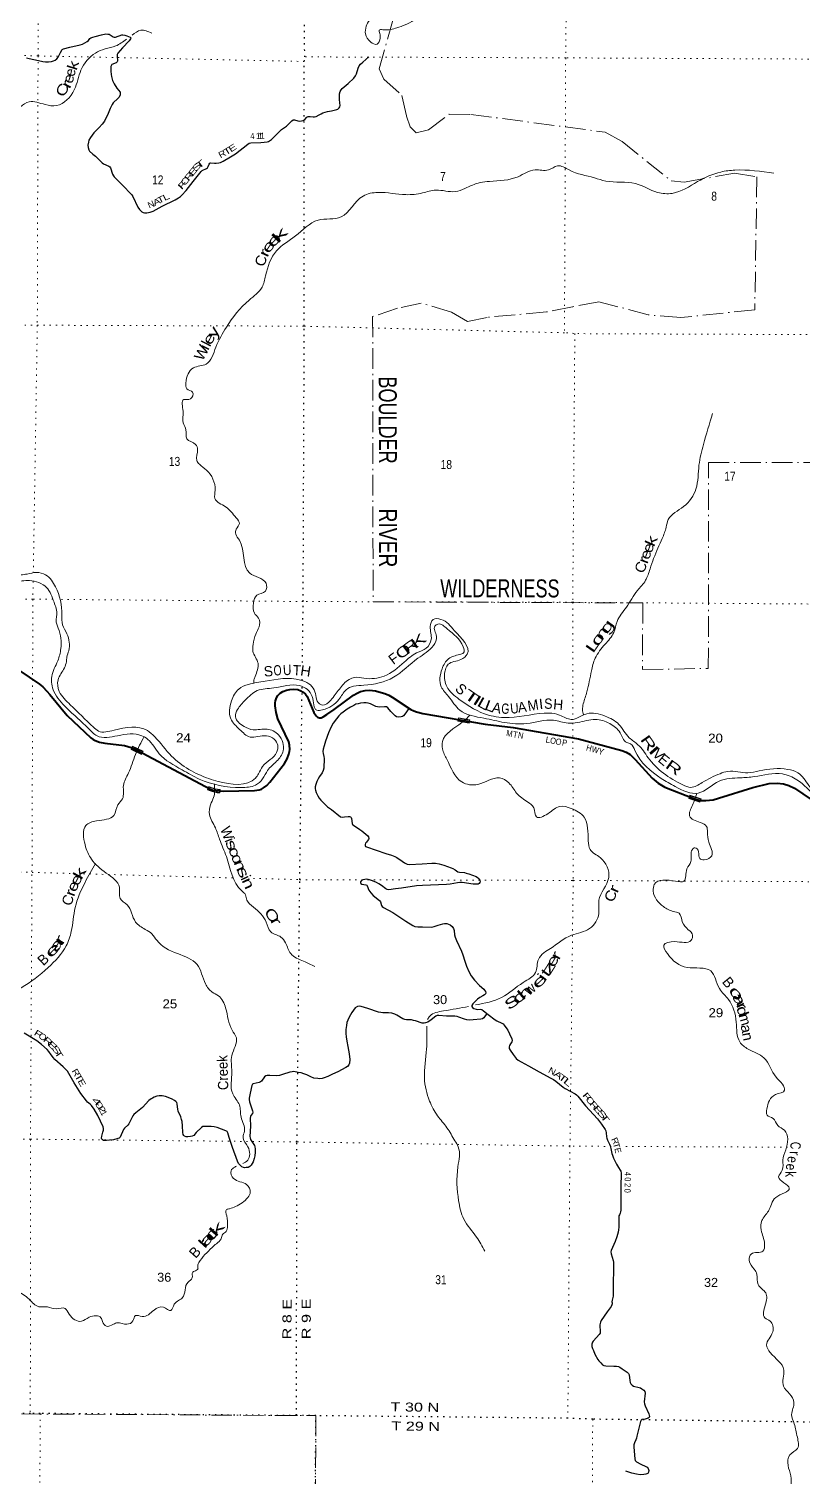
# Model space of a CAD drawing. Header units: feet. Extents: x -1048576 to 137166, y -268550 to 2097152.
# Drawn here: x -180386 to -165346, y 196582 to 224727 of the extents above; entities that cross this region are included whole.
import ezdxf
from ezdxf.enums import TextEntityAlignment as Align

# ---------------------------------------------------------------- set-up
doc = ezdxf.new("R2010")
doc.units = ezdxf.units.FT
doc.header["$LTSCALE"] = 80
doc.linetypes.add('DOT_DASHED', pattern=[7.7, 5, -1.2, 0.3, -1.2])
doc.linetypes.add('DOTTED', pattern=[1.5, 0.3, -1.2])
for name, color, linetype, lineweight in [('26', 7, 'Continuous', 40), ('29', 7, 'Continuous', 25), ('39', 7, 'Continuous', 13), ('44', 7, 'DOT_DASHED', 13), ('6', 7, 'DOTTED', 25), ('61', 7, 'Continuous', 13), ('7', 7, 'DOTTED', 13)]:
    doc.layers.add(name, color=color, linetype=linetype, lineweight=lineweight)
for name, color, linetype in [('27', 7, 'Continuous'), ('30', 7, 'Continuous'), ('41', 7, 'Continuous')]:
    doc.layers.add(name, color=color, linetype=linetype)

msp = doc.modelspace()

# ---------------------------------------------------------------- linework, layer by layer
at = {"layer": '26'}
for points in [[(-181652.64, 212976.02), (-180178.39, 211981.28), (-180115.64, 211929.91), (-180037.34, 211847.21), (-179976.44, 211781.92), (-179639.33, 211371.79), (-179182.01, 210940.16), (-179135.79, 210910.3), (-179097.74, 210889.62), (-179011.13, 210856.73), (-178906.34, 210833.04), (-178529.8, 210788.11), (-178461.54, 210773.19), (-178396.29, 210749.25), (-178280.34, 210698.29), (-176853.24, 209943.8), (-176803.09, 209923.32), (-176753.07, 209912.44), (-176609.58, 209904.44), (-175994.82, 209917.96), (-175906.99, 209929.85), (-175863.49, 209940.73), (-175822.16, 209964.67), (-175756.91, 210014.73), (-175697.74, 210078.08), (-175414.35, 210442.38), (-175362.15, 210529.44), (-175327.35, 210623.02), (-175316.47, 210675.25), (-175312.12, 210712.25), (-175318.65, 210797.13), (-175333.02, 210861.24), (-175546.41, 211307.97), (-175577.48, 211430.44), (-175597.05, 211563.2), (-175595.97, 211620.88), (-175588.98, 211657.14), (-175569.87, 211718.81), (-175543.77, 211760.16), (-175495.92, 211805.86), (-175444.97, 211838.08), (-175378.47, 211864.63), (-175308.87, 211877.68), (-175230.57, 211884.21), (-175154.55, 211877.19), (-175097.89, 211855.92), (-175050.04, 211827.63), (-175006.54, 211790.63), (-174975.85, 211745.31), (-174846.44, 211432.08), (-174799.92, 211368.42), (-174769.47, 211340.13), (-174736.12, 211326.71), (-174702.04, 211331.42), (-174662.89, 211348.83), (-174591.12, 211394.54)], [(-174591.12, 211394.54), (-174449.11, 211490.9), (-174070.81, 211771.71), (-174002.78, 211811.31), (-173933.18, 211841.78), (-173848.35, 211863.54), (-173761.98, 211865.21), (-173641.73, 211852.66), (-173578.65, 211837.43), (-173460.12, 211801.52), (-173381.56, 211768.78), (-173323.09, 211734.06), (-172955.72, 211488.58), (-172898.97, 211462.02), (-172846.77, 211442.43), (-172722.31, 211414.97), (-171512.12, 211206.07), (-170964.26, 211141.2), (-169695.68, 210921.97), (-168850.36, 210694.46), (-168770.79, 210663.3), (-168692.49, 210615.42), (-168595.32, 210515.85), (-168262.6, 210153.34), (-168148.74, 210058.28), (-168013.56, 209980.81), (-167450.38, 209758.53), (-167330.94, 209723.12), (-167283.09, 209718.77), (-167217.83, 209718.77), (-167078.63, 209736.18), (-166970.68, 209766.58), (-166304.54, 209975.56), (-165985.74, 210048.84), (-165832.35, 210060.45), (-165710.55, 210043.04), (-165601.8, 210012.57), (-165496.44, 209962.03), (-165169.05, 209740.75)]]:
    msp.add_lwpolyline(points, dxfattribs=at)
at = {"layer": '29'}
for points in [[(-179094.51, 224577.87), (-178971.62, 224610.87), (-178891.8, 224629.14), (-178848.24, 224628.09), (-178822.32, 224622.63), (-178804.31, 224610.9), (-178748.51, 224570.53), (-178730.85, 224564.74), (-178698.58, 224566.19), (-178581.34, 224611.78), (-178558.33, 224613.07), (-178518.38, 224607.44), (-178480.21, 224593.04), (-178416.34, 224564.02), (-178404.59, 224552.88), (-178407.66, 224533.62), (-178436.23, 224495.12), (-178564.57, 224356.95), (-178657.33, 224253.56), (-178668.39, 224232.32), (-178672.52, 224201.46), (-178663.84, 224099.42), (-178669.96, 224085.05), (-178687.72, 224071.2), (-178772.39, 224038.63), (-178782.29, 224025.2), (-178789.76, 223997.38), (-178791.93, 223904.03), (-178786.8, 223839.66), (-178781.07, 223801.99), (-178757.19, 223721.66), (-178726.76, 223656.62), (-178678.36, 223574.74)], [(-180431.83, 224163.63), (-180378.93, 224149.35), (-180199.27, 224111.64), (-180114.07, 224095.07), (-180064.14, 224088.56), (-180006.36, 224086.83), (-179946.9, 224095.07), (-179905.65, 224103.76), (-179874.58, 224117.98), (-179844.87, 224145), (-179816.64, 224175.4), (-179801.86, 224207.04), (-179772.08, 224270.89), (-179747.17, 224316.51), (-179736.46, 224326.54), (-179710.26, 224340.4), (-179592.15, 224375.54), (-179389.51, 224419.11), (-179343.36, 224433.75), (-179295.6, 224455.46), (-179254.93, 224482.47), (-179226.13, 224503.22), (-179197.91, 224542.3), (-179178.57, 224555.3), (-179141.46, 224566.18), (-179094.51, 224577.87)], [(-174339.67, 223291.78), (-174345.75, 223357.85), (-174345.7, 223396.03), (-174341.36, 223467.67), (-174332.68, 223511.09), (-174315.04, 223542.75), (-174291.43, 223569.71), (-174172.94, 223666.47), (-174067.81, 223769.45), (-174036.3, 223814.53), (-174015.7, 223851.95), (-173978.8, 223967.01), (-173958.91, 224012.44), (-173937.55, 224043), (-173892.73, 224081.48), (-173775.29, 224185.61)], [(-178678.36, 223574.74), (-178613.9, 223495.89), (-178608.19, 223476.2), (-178611.73, 223441.61), (-178639.95, 223393.85), (-178656.98, 223376.48), (-178744.16, 223287.47), (-178768.71, 223258.09), (-178804.95, 223178.92), (-178845.56, 223082.36), (-178917.84, 222935.77), (-178959.4, 222877.26), (-179019.88, 222807.68), (-179095.86, 222733.86), (-179120.86, 222703.56), (-179156.65, 222664.39), (-179187.04, 222618.79), (-179217.44, 222562.35), (-179226.06, 222522.46), (-179236.98, 222468.99), (-179234.81, 222423.4), (-179223.55, 222377.11), (-179204.41, 222347.42), (-179145.8, 222293.14), (-179089.51, 222252.83), (-178959.59, 222124.61), (-178935.21, 222106.44), (-178828.83, 222060.84), (-178812.28, 222048.43), (-178796.26, 222023.94), (-178757.19, 221902.36), (-178742.06, 221869.18), (-178726.79, 221850.26), (-178551.31, 221672.91), (-178405.48, 221522.44), (-178386.21, 221499.45), (-178364.23, 221465.99), (-178264.99, 221262.47), (-178236.14, 221216.32), (-178192.66, 221169.94), (-178166.67, 221155.54), (-178140.77, 221148.51), (-178090.68, 221149.02), (-178027.57, 221161.94), (-177971.28, 221185.93), (-177796.97, 221277.48), (-177544.02, 221400.56), (-177478.46, 221439.94), (-177437.21, 221470.34), (-177410.77, 221492.2), (-177324.32, 221587.57), (-177188.63, 221757.27), (-177036.7, 221953.39), (-177018.2, 221971.84), (-176929.19, 222013.09), (-176913.96, 222027.12), (-176898.8, 222050), (-176881.43, 222099.93), (-176869.45, 222116.86), (-176848.86, 222123.81), (-176774.76, 222114.59), (-176742.49, 222115.13), (-176690.38, 222121.64), (-176657.48, 222129.94), (-176607.88, 222156.38), (-176462.43, 222236.71), (-176369.2, 222296.56), (-176130.26, 222484.2), (-176100.08, 222504), (-176067.3, 222512.43), (-175875.97, 222518.8), (-175808.95, 222523.28), (-175752.51, 222531.96), (-175724.28, 222540.65), (-175705.82, 222553.06), (-175667.84, 222579.73), (-175518.12, 222728.15), (-175470.28, 222768.61), (-175372.39, 222835.63), (-175274.89, 222940.12), (-175244.44, 222957.67), (-175218.45, 222959.66), (-175152.21, 222937.3), (-175120.75, 222933.6), (-175083.84, 222937.95), (-175053.2, 222947.03), (-175020.88, 222966.17), (-174977.46, 223011.76), (-174954.59, 223023.36), (-174914.51, 223024.79), (-174855.89, 223016.1), (-174831.8, 223016.38), (-174797.27, 223024.79), (-174743.19, 223055.52)], [(-174743.19, 223055.52), (-174701.75, 223079.06), (-174666.65, 223093.13), (-174578, 223120.31), (-174498.26, 223137.52), (-174394.98, 223157.24), (-174373.92, 223168.07), (-174352.21, 223189.78), (-174337.02, 223213.67), (-174334.59, 223236.51), (-174339.67, 223291.78)], [(-172992.54, 211513.18), (-173072.71, 211399.87), (-173101.97, 211367.3), (-173120.65, 211352.78), (-173144.59, 211345.09), (-173189.13, 211340.32), (-173233.18, 211349.23), (-173259.68, 211365.23), (-173343.54, 211452.77), (-173407.02, 211525.02), (-173430.12, 211539.6), (-173469.27, 211543.69), (-173575.11, 211535.39), (-173605.49, 211539.77), (-173639.44, 211551.99), (-173701.21, 211582.42), (-173741.12, 211599.72), (-173784.7, 211616.32), (-173823.26, 211619.65), (-173869.78, 211618.4), (-173938.26, 211612.17), (-173981.84, 211603.87), (-174023.49, 211592.17), (-174066.92, 211570.67), (-174131.25, 211535.39), (-174193.15, 211495.34), (-174270.29, 211442.01), (-174320.08, 211404.65), (-174359.57, 211366.16), (-174403.09, 211309.19), (-174465.35, 211224.11), (-174512.28, 211137.77), (-174556.65, 211037.35), (-174615.42, 210875.9), (-174643.81, 210784.18), (-174662.49, 210717.77), (-174666.66, 210675.35), (-174662.49, 210632.69), (-174648.97, 210574.03), (-174643.8, 210535.15), (-174652.1, 210348.38), (-174659.63, 210301.88), (-174681.16, 210259.15), (-174730.96, 210188.59), (-174759.64, 210140.57), (-174782.84, 210088.98), (-174805.67, 210035.03), (-174818.12, 209989.38), (-174817.35, 209950.52), (-174811.89, 209920.9), (-174797.37, 209877.32), (-174764.16, 209808.84), (-174739.12, 209769.06), (-174708.13, 209729.98), (-174613.48, 209630.85), (-174577.4, 209599.24), (-174498.6, 209547.38), (-174324.66, 209406), (-174295.18, 209397.95), (-174244.12, 209402.05), (-174176.89, 209412.48), (-174151.21, 209409.91), (-174131.24, 209402.1), (-174118.79, 209389.65), (-174111.8, 209372.64), (-174098.04, 209273.44), (-174089.73, 209256.84), (-174075.21, 209244.39), (-173951.71, 209158.95), (-173909.19, 209130.26), (-173795.56, 209032.12), (-173782.61, 209016.13), (-173776.54, 208985.25), (-173782.61, 208962.17), (-173806.38, 208928.17)], [(-173806.38, 208928.17), (-173816.59, 208913.57), (-173838.64, 208889.54), (-173845.97, 208865.84), (-173846.94, 208845.96), (-173836.57, 208829.36), (-173818.89, 208818.78), (-173443, 208692.74), (-173332.3, 208657.12), (-173271.12, 208632.11), (-173230.62, 208611.47), (-173124.21, 208539.81), (-173077.06, 208507.71), (-173028.78, 208485.05), (-172989.9, 208478.66), (-172738.39, 208490.2), (-172545.82, 208499.41), (-172476.44, 208500.68), (-172406.78, 208491.11), (-172315.79, 208465.95), (-172172.29, 208412.25), (-172139.96, 208397.15), (-172095.51, 208372.83), (-172040.66, 208336.25), (-172009.68, 208324.83), (-171911.98, 208318.32), (-171878.02, 208310.16), (-171829.48, 208296.61), (-171688.37, 208242.33), (-171662.36, 208226.29), (-171644.95, 208209.77), (-171616.72, 208172.86), (-171609.78, 208150.37), (-171616.72, 208127.27), (-171629.75, 208105.56), (-171649.39, 208096.84), (-171694.88, 208092.53), (-171746.18, 208095.12), (-171955.4, 208127.27), (-172003.41, 208127.52), (-172046.58, 208120.76), (-172118.88, 208104.06), (-172189.87, 208092.53), (-172260.44, 208085.26)], [(-172260.44, 208085.26), (-172571.18, 208072.53), (-172732.62, 208070.82), (-172847.66, 208058.98), (-173136.43, 208014.38), (-173258.29, 208000.22), (-173383.92, 207986.16), (-173415.77, 207989.87), (-173442.54, 208005.7), (-173524.75, 208067.15), (-173579.31, 208099.05), (-173627.08, 208125.1), (-173668.04, 208143.23), (-173720.43, 208166.35), (-173757.91, 208177.67), (-173813.78, 208188.06), (-173852.44, 208185.99), (-173887.6, 208179.38), (-173919.51, 208163.38), (-173933.19, 208142.47), (-173935.36, 208125.1), (-173928.9, 208109.12), (-173909.31, 208096.88), (-173833.32, 208081.68), (-173814.9, 208072.09), (-173805.1, 208059.97), (-173770.88, 207976.19), (-173737.8, 207923.2), (-173692.75, 207873.43), (-173566.17, 207773.54), (-173548.92, 207749.52), (-173527.21, 207680.04), (-173514.48, 207661.32), (-173485.96, 207640.97), (-173307.76, 207541.34), (-173055.79, 207375.89), (-172914.99, 207287.09), (-172878.9, 207272.77), (-172823.81, 207265.38), (-172731.94, 207265.21), (-172552.69, 207258.9), (-172500.33, 207267.55), (-172422.82, 207294.12), (-172337.5, 207324), (-172298.95, 207331.51), (-172255, 207326.17), (-172222.44, 207317.49), (-172188.84, 207300.62), (-172152.97, 207269.73), (-172129.09, 207232.82), (-172116.06, 207191.57), (-172104.81, 207108.93), (-172094.35, 207063.48), (-172069.29, 206995.08), (-171973.47, 206790.99), (-171946.72, 206722.64), (-171907.72, 206593.69), (-171875.08, 206501.19), (-171827.82, 206398.06), (-171781.72, 206312.32), (-171721.15, 206226), (-171622.92, 206120.74), (-171539.93, 206052.16), (-171523.38, 206032.26), (-171506.01, 206004.04), (-171499.5, 205980.16), (-171503.84, 205958.45), (-171521.21, 205941.08), (-171557.42, 205919.22), (-171614.56, 205891.14), (-171662.32, 205856.41), (-171727.45, 205795.62), (-171750.42, 205768.65), (-171770.87, 205732.66), (-171769.93, 205712.62), (-171755.68, 205695.75), (-171729.62, 205678.39), (-171686.5, 205662.19), (-171651.47, 205658.85), (-171601.84, 205662.18)], [(-171475.36, 205578.87), (-171536.41, 205496.02), (-171559.97, 205477.55), (-171595.02, 205467.8), (-171741.92, 205455.69), (-171814.3, 205448.26), (-171866.97, 205452.63), (-171912, 205465.63), (-172020.55, 205509.05), (-172054.87, 205517.67), (-172103.05, 205524.25), (-172266.25, 205528.79), (-172409.18, 205541.61), (-172443.43, 205537.08), (-172472.14, 205524.24), (-172558.26, 205457.1), (-172625.87, 205412.31), (-172669.71, 205396.15), (-172697.93, 205389.63), (-172733.19, 205392.69), (-172867.27, 205437.4), (-172903.25, 205445.19), (-172943.25, 205452.59), (-173038.78, 205454.76), (-173076.25, 205459.43), (-173110.42, 205476.47), (-173227.4, 205543.77), (-173271.08, 205565.48), (-173327.52, 205585.02), (-173389.45, 205594.07), (-173499.03, 205591.54), (-173540.59, 205595.67), (-173583.7, 205606.73), (-173790.64, 205674.31), (-173922.67, 205715.82), (-173961.46, 205721.8), (-173996.19, 205713.11), (-174037.44, 205687.06), (-174074.35, 205645.81), (-174106.98, 205597.15), (-174159.02, 205509.04), (-174185.07, 205450.42), (-174200.38, 205403.66), (-174211.12, 205346.21), (-174221.98, 205270.23), (-174223.72, 205190.33), (-174217.64, 205122.6), (-174201.16, 205040.47), (-174180.73, 204933.72), (-174158.85, 204791.26), (-174145.99, 204684.05), (-174151.19, 204609.47), (-174161.18, 204582.01), (-174189.41, 204549.45), (-174223.76, 204526.46), (-174378.28, 204443.07), (-174480.88, 204397.43), (-174573.67, 204354.06), (-174645.83, 204328.74), (-174682.22, 204317.15), (-174729.99, 204310.64), (-174765.13, 204313.44), (-174842.88, 204323.66), (-174903.45, 204345.01), (-174981.82, 204384.45), (-175037, 204406.73), (-175090.37, 204421.36), (-175149.23, 204433.63), (-175231.49, 204447.41), (-175265.88, 204444.5), (-175309.64, 204436.55), (-175452.64, 204390.46), (-175513.72, 204373.59), (-175572.14, 204367.1), (-175699.06, 204370.14), (-175754.7, 204371.42), (-175779.84, 204364.01), (-175802.46, 204347.54), (-175863.25, 204265.04), (-175881.4, 204249.41), (-175906.67, 204238.99), (-176021.73, 204212.94), (-176039.77, 204202.76), (-176052.13, 204180.37), (-176082.36, 204026.21)], [(-171599.82, 205662.13), (-171577.65, 205654.5), (-171540.75, 205630.62), (-171451.13, 205559.69), (-171317.13, 205454.77), (-171286.87, 205434.68), (-171184.7, 205391.81), (-171163.29, 205377.24), (-171139.11, 205352.73), (-171087.02, 205283.26), (-171071.51, 205255.99), (-171034.91, 205183.4), (-170989.32, 205083.53), (-170985.71, 205054.16), (-170991.49, 205029.25), (-171019.72, 204985.83), (-171037.08, 204955.44), (-171045.77, 204931.56), (-171043.89, 204900.18), (-171026.23, 204866.43), (-170968.22, 204779.32), (-170906.82, 204705.77), (-170866.11, 204667.9), (-170813.47, 204636.3), (-170667.16, 204560.22), (-170460.39, 204442.27), (-170231.65, 204323.67), (-170183.75, 204296.4), (-170138.29, 204262.88), (-169993.94, 204144.55), (-169955.93, 204117.42), (-169762.71, 204015.38), (-169731.5, 203994.99), (-169706.26, 203971.96), (-169557.21, 203784.99), (-169323.52, 203531.19), (-169246.02, 203427.05), (-169178.72, 203325.01), (-169165.89, 203299.39), (-169154.84, 203257.71), (-169150.49, 203179.55), (-169143.19, 203155.58), (-169130.95, 203116.59), (-169094.06, 203036.28), (-169082.4, 203002.79), (-169068, 202951.61), (-169048.47, 202858.26), (-169034.39, 202822.05), (-169013.73, 202764.9), (-168958.03, 202646.68), (-168920.38, 202584.71), (-168883.47, 202532.6), (-168872.63, 202511.46), (-168863.94, 202471.82), (-168871.94, 202208.77), (-168870.45, 201753.2), (-168875.72, 201722.56), (-168883.47, 201692.41), (-168900.84, 201664.19), (-168907.95, 201640.6), (-168911.7, 201601.23), (-168911.7, 201425.38), (-168916.55, 201370.41), (-168924.72, 201323.34), (-168948.6, 201234.33), (-168979.31, 201142.05)], [(-177399.9, 203392.13), (-177406.83, 203474.78), (-177417.08, 203517.44), (-177432.89, 203568.14), (-177480.65, 203678.86), (-177490.74, 203720.99), (-177498.02, 203761.36), (-177504.53, 203819.97), (-177511.92, 203844.58), (-177530.58, 203865.56), (-177556.63, 203885.1), (-177602.22, 203913.33), (-177646.85, 203932.57), (-177728.14, 203961.09), (-177791.1, 203976.29), (-177821.49, 203978.45), (-177855.38, 203977.93), (-177899.65, 203967.6), (-177951.76, 203948.06), (-177979.98, 203932.86), (-178010.06, 203917.06), (-178051.62, 203885.1), (-178177.37, 203751.58), (-178306.99, 203643.7), (-178346.88, 203613.72), (-178366.78, 203588.64), (-178440.23, 203435.7), (-178459.84, 203409.26), (-178527.07, 203348.86), (-178544.55, 203324.53), (-178611.74, 203175.18), (-178627.25, 203157.01), (-178657.33, 203146.96), (-178739.83, 203123.07), (-178819.81, 203113.2), (-178878.77, 203107.88), (-178909.17, 203105.71), (-178934.79, 203109.91), (-178954.76, 203123.08), (-178967.79, 203136.1), (-178971.98, 203155.19), (-178969.96, 203194.72), (-178946.97, 203271.63), (-178937.39, 203307.61), (-178935.22, 203342.35), (-178944.52, 203372.46), (-179045.99, 203592.82), (-179115.42, 203715.76), (-179170.26, 203787.49), (-179195.74, 203813.46), (-179247.85, 203854.71), (-179268.82, 203878.64), (-179373.77, 204019.7), (-179504.19, 204229.34), (-179636.46, 204456.08), (-179659.22, 204485.28), (-179716.78, 204542.92), (-179879.61, 204684.04), (-179917.48, 204723.53), (-179968.19, 204793.35), (-179985.99, 204822.98), (-180001.26, 204842.57), (-180031.58, 204875.09), (-180144.47, 204977.12), (-180234.16, 205045.91), (-180476.36, 205199.02)], [(-176082.36, 204026.21), (-176102.06, 203932.88), (-176099.46, 203903.53), (-176093.38, 203861.24), (-176034.76, 203685.38), (-176032.83, 203659.79), (-176039.1, 203635.45), (-176071.67, 203592.03), (-176075.28, 203572.03), (-176080.35, 203542.1), (-176077.83, 203384.43), (-176089.04, 203188.22), (-176085.35, 203158.61), (-176073.84, 203127.43), (-175997.86, 203010.19), (-175988.79, 202984.78), (-175984.83, 202949.4), (-175982.66, 202879.93), (-175991.1, 202807.27), (-176002.2, 202760.53), (-176026.08, 202693.22), (-176041.07, 202659.14), (-176065.16, 202628.09), (-176091.21, 202604.21), (-176121.45, 202586.41), (-176158.51, 202580.33), (-176193.25, 202578.16), (-176214.27, 202582.58), (-176243.18, 202597.7), (-176282.26, 202632.44), (-176307.04, 202663.5), (-176325.68, 202706.25), (-176426.55, 202971.06), (-176490.67, 203168.68), (-176516.73, 203257.69), (-176529.88, 203280.25), (-176553.63, 203296.77), (-176722.97, 203361.9), (-176779.54, 203375.02), (-176838.03, 203381.44), (-176961.78, 203383.61), (-177001.15, 203380.34), (-177029.08, 203364.07), (-177132.93, 203266.46), (-177181.05, 203207.75), (-177207.32, 203191.57), (-177242.07, 203183.57), (-177294.18, 203177.06), (-177326.51, 203179.53), (-177356.9, 203190.39), (-177372.1, 203205.58), (-177382.96, 203227.29), (-177389.02, 203262.52), (-177399.9, 203392.13)], [(-168979.31, 201142.05), (-169059.32, 200971.64), (-169066.11, 200940.16), (-169061.5, 200902.17), (-169022.42, 200776.24), (-169016.53, 200741.23), (-169013.73, 200693.74), (-169018.93, 200228.75), (-169022.42, 200081.51), (-169026.04, 200052.75), (-169034.22, 200029.75), (-169041.95, 200001.19), (-169046.3, 199970.79), (-169039.78, 199949.08), (-169040.35, 199928.61), (-169044.13, 199914.35), (-169059.32, 199881.78), (-169134.83, 199773.48), (-169253.84, 199604.82), (-169269.91, 199573.49), (-169276.42, 199549.61), (-169278.01, 199522.67), (-169272.08, 199382.44), (-169275.89, 199361.19), (-169291.62, 199336.85), (-169344.39, 199280.1), (-169413.19, 199206.59), (-169425.31, 199185.19), (-169432.73, 199150.15), (-169432.73, 199104.55), (-169420.25, 199061.98), (-169406.68, 199024.23), (-169376.28, 198954.75), (-169320.55, 198851.75), (-169298.13, 198820.15), (-169263.39, 198783.24), (-169228.66, 198748.51), (-169200.46, 198733.85), (-169161.36, 198724.63), (-169007.26, 198721.15), (-168957.28, 198718.11), (-168918.2, 198711.6), (-168890.91, 198698.18), (-168844.39, 198670.35), (-168751.04, 198603.05), (-168722.56, 198575.09), (-168707.62, 198548.78), (-168698.93, 198440.22), (-168690.52, 198400.79), (-168677.21, 198377.27), (-168648.99, 198346.87), (-168625.11, 198331.67), (-168597.71, 198321.88), (-168538.27, 198312.14), (-168491.42, 198299.16), (-168460.11, 198281.74), (-168427.55, 198255.69), (-168406.52, 198226.5), (-168399.33, 198192.73), (-168415.46, 198024.93), (-168412.35, 197986.48), (-168399.24, 197945.84), (-168330.35, 197794.87), (-168321.17, 197769.39), (-168314.66, 197741.17), (-168322.04, 197722.03), (-168338.54, 197708.6), (-168399.33, 197691.23), (-168460.11, 197682.55), (-168474.46, 197671.2), (-168490.51, 197645.64), (-168540.65, 197436.7), (-168559.98, 197359.07), (-168567.72, 197318.3), (-168579.52, 197287.42), (-168607.74, 197230.98), (-168619.16, 197192.41), (-168618.6, 197144.14), (-168601.23, 196914.01), (-168590.41, 196882.99), (-168564.32, 196859.73), (-168481.18, 196815.8), (-168384.12, 196770.72), (-168359.77, 196752.35), (-168342.88, 196729.47), (-168329.85, 196690.39), (-168331.91, 196654.83), (-168349.39, 196633.95), (-168386.3, 196618.75), (-168421.63, 196612.59), (-168497.02, 196607.89), (-168568.69, 196616.11), (-168657.67, 196640.46), (-168774.77, 196679.57)]]:
    msp.add_lwpolyline(points, dxfattribs=at)
at = {"layer": '39'}
for points in [[(-139726.18, 284721.75), (-139786.61, 284683.23), (-139865.18, 284636.58), (-139935.68, 284589.96), (-139981.99, 284555.51), (-140024.23, 284506.92), (-140030.24, 284490.75), (-140030.24, 284490.75), (-140086.75, 284492.64)], [(-172837.87, 225123.58), (-172867.68, 225261.51), (-172962.64, 225241.76), (-173193.6, 225075.28), (-173592.03, 224919.65), (-173757.7, 224890.12), (-173824.87, 224779.42), (-173839.77, 224630.13), (-173737.65, 224472.23), (-173614.73, 224431.31), (-173553.57, 224550.12), (-173561.19, 224636.94), (-173570.93, 224705.61), (-173504.3, 224711.36), (-173227.57, 224750.48), (-172895.79, 224898.34), (-172800.35, 225008.92), (-172818.15, 225079.64), (-172838.11, 225124.13)], [(-177995.65, 224642.84), (-178209.29, 224702.34), (-178378.39, 224606.36)], [(-178486.13, 224527.31), (-178697.31, 224395.74), (-178905.51, 224338.15), (-179093.63, 224258.26), (-179373.87, 223928.52), (-179503.02, 223543.6), (-179847.73, 223236.35), (-180071.67, 223257.55), (-180380.22, 223309.4), (-180712.52, 223060.63), (-180991.94, 222890.33), (-181388.99, 222611.58), (-181448.89, 222345.43), (-181405.9, 222070.74), (-181520.52, 221762.45), (-181756.74, 221357.83), (-182114, 220965.87), (-182173.26, 220824.85), (-182294.98, 220706.32), (-182627.09, 220495.89), (-182790.22, 220565.25), (-182965.55, 220618.52), (-183287.2, 220478.69), (-183750.11, 220343.54), (-184002.16, 220393.11), (-184247.51, 220176.24), (-184394.03, 219944.79), (-184498.12, 219658.78), (-184565.47, 219610.96), (-184666.29, 219570.9)], [(-165893.04, 221921.94), (-166651.66, 221981.89), (-166928.38, 221944.79), (-167377.44, 221757.09), (-167873.12, 221529.24), (-168155.6, 221548.68), (-168586.66, 221720.17), (-169165.7, 221769.21), (-169385.39, 221830.75), (-169877.1, 221984.35), (-170102.75, 222064.08), (-170280.77, 221986.17), (-170541.14, 221987.35), (-170870.83, 221853.61), (-171424.35, 221763.26), (-171610.16, 221739.88), (-171905.45, 221624.15), (-172091.45, 221564.44), (-172466.74, 221592.38), (-172729.42, 221537.05), (-173052.53, 221504.2), (-173597.29, 221547.02), (-173886.28, 221477.69), (-174314.26, 221071.92), (-174760.66, 221007.33), (-175202.26, 220700.52), (-175571.1, 220411.54), (-175781.49, 219928.09), (-175851.28, 219702.35), (-176102.83, 219455.23), (-176543.56, 218926.4), (-176749.42, 218537.79), (-176938.82, 218209.66), (-177185.45, 218136.09), (-177334.32, 217840.07), (-177312.69, 217728.96), (-177202.02, 217661.86), (-177241.04, 217530.84), (-177374.33, 217517.31), (-177387.59, 217293.34), (-177382.72, 217063.23), (-177330.94, 216927.76), (-177315.68, 216756.13), (-177142.66, 216646.36), (-177104.81, 216549.31), (-177120.04, 216335.44), (-177067.94, 216260.52), (-176931.29, 216144.86), (-176763.74, 215756.58), (-176766.58, 215597.15), (-176561.54, 215432.73), (-176352.73, 215217.85), (-176290.74, 215106.56), (-176355.89, 214997.86), (-176362.43, 214903.03), (-176292.41, 214781.61), (-176091.84, 214142.91), (-175918.7, 214055.34), (-175773.94, 213945.7), (-175786.85, 213790.34), (-175952.76, 213712.38), (-176018.13, 213561.3), (-176000.97, 213365.44), (-175918.73, 213266.17), (-175909.51, 213096.59), (-175974.82, 212957.62), (-176026.34, 212751.98), (-176029, 212626.85), (-175929.3, 212390.26), (-175987.14, 212132.17), (-176007.66, 212067.68), (-176012.89, 212003.31)], [(-167087.78, 217250.85), (-167264.49, 216644.12), (-167351.32, 216244.89), (-167410.24, 215778.91), (-167650.16, 215438.9), (-167948.18, 215183.92), (-167989.32, 215034.74), (-168065.11, 214819.12), (-168150.86, 214629.79), (-168304.33, 214224.8), (-168390.24, 214003.17), (-168548.7, 213804.07), (-168764.32, 213482.11), (-168943.38, 213202.36), (-169009.06, 212990.74), (-169177.78, 212759.39), (-169370.93, 212487.79), (-169444.87, 212239.86), (-169531.72, 211836.59), (-169601.55, 211602.78), (-169616.28, 211485.78), (-169600.69, 211391.16)], [(-181890.71, 213804.24), (-181899.07, 213708.96), (-181978.13, 213642.71), (-182168.39, 213538.62), (-182096.12, 213463.61), (-181843.63, 213498.8), (-181639.15, 213618.98), (-181063.09, 213775.83), (-180652.42, 213957.64), (-180375.69, 213996.76), (-180043.33, 213864.06), (-179897.46, 213578.82), (-179842.23, 213328.3), (-179858.88, 213231.49), (-179815.28, 213073.86), (-179764.85, 212676.02), (-179824.61, 212438.13), (-179943.25, 212133.89), (-179898.33, 211841.03), (-179654.35, 211521.38), (-179228.53, 211121.46), (-179061.09, 210977.44), (-178661.42, 210981.69), (-178191.13, 210981.58), (-178074.43, 210910.41), (-177849.8, 210630.87), (-177407.36, 210318.04), (-177071.16, 210138.49), (-176258.62, 209973.31), (-175979.84, 210020.95), (-175839.95, 210141.42), (-175742.22, 210306.48), (-175567.72, 210483.31), (-175441.52, 210688.61), (-175528.75, 210995.79), (-175754.24, 211107.82), (-176022.75, 211096.92), (-176202.05, 211162.32), (-176368.62, 211348.76), (-176327.51, 211491.88), (-176179.24, 211672.86), (-175944.15, 211857.48), (-175624.96, 211910.53), (-175122.15, 211954.69), (-174876.99, 211743.67), (-174785.51, 211476.84), (-174674.46, 211484.41), (-174354.51, 211686.82), (-174214.27, 211873.89), (-174070.6, 211943.88), (-173870.68, 211963.16), (-173292.61, 212117.98), (-172818.4, 212487.21), (-172514.36, 212736.11), (-172458.94, 212913.48), (-172490.22, 213111.42), (-172429.46, 213151.51), (-172250.29, 213059.87), (-171939.25, 212707.28), (-171931.78, 212590.18), (-172004.6, 212560.23), (-172220.99, 212478.46), (-172349.18, 212279.22), (-172365.08, 211934.16), (-172222.76, 211743.79), (-172004.12, 211476.38), (-171535.42, 211320.88), (-171135.66, 211238.28), (-170701.56, 211216.19), (-170184.5, 211282.47), (-169898.17, 211226.69), (-169710.4, 211237.95), (-169368.98, 211296.96), (-169086.82, 211216.97), (-168887.91, 211038.45), (-168757.68, 210850.16), (-168681.13, 210821.56), (-168597.01, 210694.02), (-168085.33, 210151.55), (-167813.75, 209990.71), (-167366, 209864.98), (-166961.12, 210097.28), (-166549.03, 210162.02), (-166276.42, 210185.01), (-165727.14, 210237.02), (-165445.14, 210124.74), (-165071.93, 209783.15), (-164880.45, 209641.82), (-164567.64, 209632.34), (-164276, 209824.78), (-164181.54, 210137.2)], [(-181890.71, 213804.24), (-181807.82, 213789.28), (-181662.49, 213790.65), (-181201.91, 213863.24), (-180892.35, 214007.17), (-180678.05, 214074.82), (-180536.59, 214108.49), (-180421.45, 214126.14), (-180237.62, 214155.58), (-180062.26, 214108.37), (-179867.67, 213875.38), (-179745.34, 213329.88), (-179732.19, 213140.09), (-179646.31, 212962.09), (-179611.66, 212634.96), (-179648.65, 212507.98), (-179657.17, 212421.22), (-179696.14, 212300.3), (-179818.44, 212068.74), (-179795.38, 211842.59), (-179580.48, 211582.24), (-179132.93, 211147.54), (-179034.37, 211072.18), (-178729.5, 211088.97), (-178081.63, 211079.98), (-177938.93, 210962.28), (-177611.86, 210585.39), (-176884.32, 210147.19), (-176706.11, 210092.86), (-175979.14, 210158.2), (-175922.21, 210238.67), (-175840.73, 210381.61), (-175690.68, 210516.16), (-175568.86, 210654.87), (-175545.94, 210794.04), (-175613.95, 210913.42), (-175767.01, 210980.72), (-176084.03, 210955.92), (-176287.12, 211104.17), (-176459.65, 211308.8), (-176443.71, 211661.94), (-176305.29, 211887.37), (-176113.07, 211979.35), (-175791.81, 212042.48), (-175101.4, 212063.58), (-174835.97, 211870.64), (-174734.41, 211601.74), (-174682.06, 211577.29), (-174516.06, 211671.4), (-174347.41, 211888.62), (-174158.74, 212075.47), (-174049.54, 212115.34), (-173867.97, 212098.38), (-173474.15, 212141), (-173085.22, 212411.72), (-172844.1, 212592.28), (-172655.91, 212684.28), (-172560.18, 212853.38), (-172579.06, 213105.76), (-172521.85, 213240.73), (-172370.45, 213244.08), (-172105.16, 213022.89), (-171859.22, 212569.67), (-171982.9, 212463.25), (-172231.64, 212369.52), (-172299.15, 212196.24), (-172256.07, 211937.7), (-172015.14, 211688.36), (-171444.17, 211381.73), (-171044.41, 211333.92), (-170268.57, 211420.1), (-170062.88, 211382.84), (-169837.26, 211297.05), (-169533.92, 211408.71), (-169178.91, 211362.7), (-168911.29, 211202.04), (-168706.76, 210940.75), (-168537.9, 210806.78), (-168341.4, 210553.6), (-167668.19, 210025.49), (-167509.59, 209975.5), (-167290.27, 210068.49), (-166942.21, 210242.51), (-166788.57, 210288.24), (-166399.17, 210258.22), (-166180.98, 210297.6), (-165621.73, 210325.35), (-165430.31, 210261.92), (-165215.32, 210013.54), (-165030.65, 209817.93), (-164861.19, 209737.51)], [(-171807.86, 211377.68), (-171964.99, 211236.02), (-172342.32, 210866.35), (-172343.04, 210727.09), (-172255.28, 210522.84), (-171966.9, 210081.54), (-171652.27, 210033.7), (-171229.78, 210158.94), (-171050.62, 210065.29), (-170898.26, 209862.77), (-170679.14, 209690.22), (-170566.67, 209580.72), (-170513.09, 209402.87), (-170294.8, 209462.43), (-170057.9, 209606.68), (-169836.07, 209567.33), (-169584.65, 209396.65), (-169506.29, 208934.1), (-169470.8, 208770.45), (-169269.8, 208608.08), (-169108.29, 208221.85), (-169298.28, 207780.69), (-169299.6, 207524.36), (-169478.73, 207230.5), (-169830.61, 207100.89), (-170241.67, 206844.4), (-170369.26, 206760.21), (-170472.86, 206631.5), (-170530.69, 206377.45), (-170769.87, 206182.75), (-171191.21, 205889.98), (-171700.37, 205743.99)], [(-178141.16, 210966.59), (-178313.87, 210617.75), (-178449.19, 210256.14), (-178547.34, 210010.35), (-178566.82, 209754.11), (-178654.21, 209639.46), (-178731.97, 209431.92), (-179071.61, 209326.48), (-179277.97, 209234.57), (-179294.01, 208863.27), (-179168.31, 208578.11), (-178881.07, 208308.38), (-178626.15, 208032.73), (-178609.1, 207814.67), (-178476.51, 207692.97), (-178388.53, 207533.13), (-178310.71, 207357.18), (-178123.73, 207215.05), (-177995.01, 207125.66), (-177900.78, 207002.12), (-177496.41, 206743.96), (-177114.01, 206530.31), (-176950.43, 206154.16), (-176820.06, 205994.12), (-176701.34, 205922.94), (-176559.25, 205686.16), (-176434.31, 205255.69), (-176350.3, 205105.95), (-176438.86, 204763.23), (-176438.47, 204446.35), (-176422.52, 204016.37), (-176292.44, 203799.82), (-176259.34, 203563.53), (-176192.12, 203290.75), (-176221, 203169.78), (-176125.07, 202983.66), (-176130.45, 202723.31), (-176221.7, 202660.92)], [(-176778.28, 210043.8), (-176792.48, 209782.42), (-176853.79, 209635.36), (-176872.91, 209449.76), (-176759.19, 209190.9), (-176677.59, 208966.49), (-176544.1, 208628.83), (-176246.78, 207963.45), (-176174.5, 207888.45), (-176144.77, 207783.36), (-176016.29, 207647.55), (-175771.54, 207355.8), (-175679.68, 207163.65), (-175484.4, 207065.88), (-175394.15, 206952.45), (-175292.29, 206744.1), (-175042.78, 206593.61), (-174825.29, 206495.75)], [(-167392.23, 209864.45), (-167478.23, 209629.34), (-167533.81, 209419.68), (-167328.58, 209293.62), (-167203.83, 209216.36), (-167188.22, 209113.35), (-167158.99, 208909.37), (-167103.83, 208646.73), (-167247.54, 208568.67), (-167338.25, 208591.28), (-167357.76, 208722.56), (-167430.01, 208801.6), (-167478.62, 208769.53), (-167510.11, 208533.52), (-167585.53, 208390.56), (-167645.29, 208152.67), (-167806.77, 208151.38), (-168220.87, 208088.66), (-168241.71, 207961.6), (-168043.45, 207657.95), (-167848.14, 207564.23), (-167739.34, 207527.41), (-167675.61, 207359.6), (-167559.33, 207207.7), (-167475.11, 207100.34), (-167503.85, 207005.61), (-167826.95, 206976.8), (-168033.19, 206907.09), (-167965.4, 206743.29), (-167581.27, 206473.12), (-167123.44, 206406.46), (-166953.63, 206064.6), (-166777.11, 205849.86), (-166628, 205409.18), (-166557.31, 205025.38), (-166394.54, 204885.38), (-166090.62, 204718.5), (-165852.37, 204340), (-165729.96, 204202.2), (-165686.15, 204086.95), (-165862.19, 204000.96), (-166031.16, 203721.17), (-166027.74, 203602.08), (-165906.97, 203536.94), (-165820.87, 203403.34), (-165688.14, 203307.88), (-165663.87, 202926.31), (-165719.38, 202728.76), (-165732.52, 202529), (-165801.8, 202402.16), (-165699.45, 202286.65), (-165595.05, 202179.21), (-165858.36, 202000.77), (-166001.02, 201734.99), (-166129.14, 201549.88), (-166140.16, 201368.28), (-166074.98, 201091.47), (-166107.97, 200956.39), (-166336.34, 200900.91), (-166375.33, 200775.95), (-166277.3, 200605.97), (-166227.36, 200504.83), (-166200.14, 200304.89), (-166053.61, 200146.79), (-166062.91, 199908.67), (-166068.23, 199658.42), (-165967.62, 199597.42), (-165918.25, 199385.27), (-166036.63, 199131.49), (-165964.73, 198983.83), (-165702.07, 198643.56), (-165707.72, 198328.73), (-165589.39, 198182.87), (-165503.46, 198014.96), (-165549.08, 197779.02), (-165497.54, 197597.14), (-165438.32, 197338.52), (-165433.38, 197120.52), (-165585.41, 196996.07), (-165618.77, 196788.33), (-165567.34, 196584.25), (-165637.69, 196249.52), (-165815.34, 196244.27), (-166085.8, 196245.49), (-166185.56, 196080.43), (-166219.52, 195755.64), (-166225.2, 195436.76), (-166204.52, 195141.99), (-165888.95, 194884.24), (-165628.41, 194915.35), (-165470.77, 194955.01)], [(-181100.12, 205779.4), (-180986.88, 205841.39), (-180535.55, 206077.51), (-180012.76, 206472.76), (-179659.38, 206895.02), (-179561.06, 207175.12), (-179486.01, 207639), (-179293.75, 208128.59), (-179089.41, 208498.25)], [(-171835.49, 205715.85), (-172320.85, 205628.66), (-172587.81, 205526.93), (-172630.06, 205464.23)], [(-172648.15, 205331.71), (-172649.63, 204887.4), (-172692.9, 204324.48), (-172592.27, 203875.95), (-172436.31, 203588.64), (-172253.84, 203355.71), (-172099.71, 203104.74), (-172033.71, 202987.38), (-172041.77, 202597.87), (-172027.01, 201935.79), (-171925.9, 201580.1), (-171677.42, 201229.81), (-171519.37, 200956.62)], [(-176350.89, 202612.02), (-176383.44, 202591.25), (-176454.44, 202520.93), (-176404.75, 202371.34), (-176153.07, 202251.12), (-176079.16, 202101.43), (-176126.1, 202000.73), (-176369.23, 201822.19), (-176482.47, 201782.34), (-176543.11, 201764.45), (-176537.68, 201643.32), (-176524.56, 201447.48), (-176547.31, 201340.62), (-176614.2, 201286.42), (-176648.97, 201197.77), (-176738.28, 201101.3), (-176823.44, 201024.98), (-177078.78, 200733.63), (-177101.75, 200679.09), (-177098.38, 200618.52)], [(-184816.68, 201282.1), (-184630.63, 201042.09), (-184406.65, 201028.96), (-184078.55, 201245.46), (-183899.48, 201527.22), (-183594.63, 201539.97), (-183094.64, 201426.71), (-182875.56, 201248.1), (-182489.11, 201036.45), (-182057.95, 200883.13), (-181783.92, 200791.06), (-181610.53, 200753.95), (-181463.75, 200644.3), (-181017.02, 200379.89), (-180866.29, 200252.06), (-180632.54, 200178.34), (-180383.06, 200021.8), (-180194.08, 199875.63), (-180026.57, 199870.83), (-179855.19, 199835.75), (-179681.57, 199843.04), (-179603.43, 199729.66), (-179361.92, 199593.34), (-179214.17, 199671.39), (-178984.14, 199658.24), (-178956.24, 199589.49), (-178880.03, 199494.28), (-178742.56, 199536.04), (-178665.72, 199563.95), (-178480.17, 199534.86), (-178362.76, 199600.93), (-178315.82, 199701.64), (-178184.71, 199684.9), (-177951.94, 199811), (-177770, 199864.68), (-177625, 199801.45), (-177557.76, 199924.27), (-177395.63, 200052.71), (-177291.13, 200354.99), (-177207.94, 200439.38), (-177200.45, 200546.71), (-177126.58, 200585.83), (-177096.01, 200618.51)]]:
    msp.add_spline(points, degree=3, dxfattribs=at)
at = {"layer": '44'}
for points in [[(-173299.73, 224914.41), (-173575.45, 223953.83), (-173481.59, 223752.58), (-173129.83, 223430.19), (-173039.04, 223029.88), (-172967.43, 222820.63), (-172854.94, 222703.79), (-172616.29, 222763.65), (-172210.73, 223068.48), (-171786.6, 223065.64), (-169176.89, 222718.74), (-168846.62, 222535.12), (-167891.27, 221771.2), (-167636.9, 221748.59), (-166658.44, 221919.6), (-166224.55, 221852.4), (-166266.47, 219266.73), (-167707.37, 219112.71), (-168337.25, 219166.21), (-169297.31, 219421.43), (-169812.87, 219321.9), (-170316.31, 219222.35), (-171474.18, 219118.04), (-171852.32, 219034.33), (-172166.43, 219217.92), (-172757.28, 219396.01), (-173214.27, 219296.37), (-173699.87, 219132.44), (-173691.25, 213584.49), (-168446.45, 213563.83), (-168448.41, 212265.73), (-167169.77, 212291.39), (-167164.81, 216292.66), (-164151.33, 216292.82)], [(-184823.65, 200434.1), (-183036.42, 200400.18), (-182996.68, 197805.45), (-174802.84, 197756.8), (-174862.37, 189982.48), (-156126.01, 189844.22), (-156131.86, 192475.85), (-154073.56, 192447.94)]]:
    msp.add_lwpolyline(points, dxfattribs=at)
at = {"layer": '6'}
msp.add_line((-175069.89, 212059.82), (-175069.36, 212103.51), dxfattribs=at)
for points in [[(-175065.69, 212403.43), (-175051.15, 213591.24), (-175029.64, 218945.8), (-175029.36, 224094.58), (-175020.83, 224183.35), (-175064.65, 229392.89), (-175047.13, 230052.81), (-169886.06, 230043.62), (-164624.09, 230029.94), (-159279.33, 230023.96), (-153957.03, 229967.63), (-153815.51, 229968.9)], [(-175181.73, 197759.05), (-175171.88, 203080.27), (-175117.36, 208180.37), (-175071.32, 211942.49)], [(-154038.18, 197592.21), (-154186.28, 197596.5), (-158705.61, 197582.6), (-159422.14, 197583.82), (-164040.15, 197612.75), (-164581.04, 197623.27), (-169418.87, 197687.51), (-169903.2, 197705.85), (-174802.84, 197756.8), (-175181.73, 197759.05), (-180166.45, 197798.12), (-180358.17, 197799.5), (-184845.33, 197806.51)], [(-174915.98, 184273.41), (-174892.34, 187202.74), (-174893.68, 187333.94), (-174843.1, 192498.8), (-174842.34, 192598.66), (-174802.84, 197756.8)]]:
    msp.add_lwpolyline(points, dxfattribs=at)
at = {"layer": '61'}
for p, q in [((-172032.19, 211328.42), (-171807.97, 211291.38)), ((-171807.97, 211291.38), (-171819.1, 211224.11)), ((-178369.89, 210775.19), (-178164.3, 210678.37)), ((-178164.3, 210678.37), (-178193.34, 210616.69)), ((-176911.83, 209929.19), (-176884.05, 209990.97)), ((-176901.09, 209933.55), (-176879.89, 209980.69)), ((-176664.85, 209934.25), (-176671.07, 209866.98)), ((-167526.53, 209821.9), (-167310.63, 209751)), ((-167310.63, 209751), (-167331.9, 209686.23))]:
    msp.add_line(p, q, dxfattribs=at)
for points in [[(-171819.1, 211224.11), (-172043.3, 211261.15), (-172032.19, 211328.42)], [(-178193.34, 210616.69), (-178398.93, 210713.52), (-178369.89, 210775.19)], [(-176884.05, 209990.97), (-176838.7, 209972.78), (-176797.25, 209959.31), (-176759.94, 209950.51), (-176715.38, 209941.18), (-176664.85, 209934.25)], [(-176879.89, 209980.69), (-176841.43, 209965.25), (-176799.41, 209951.6), (-176761.68, 209942.7), (-176716.74, 209933.29), (-176673.51, 209927.36), (-176678.27, 209875.87)], [(-176671.07, 209866.98), (-176721.08, 209872.79), (-176768.23, 209882.63), (-176819.01, 209895.58), (-176862.01, 209909.57), (-176911.83, 209929.19)], [(-176678.27, 209875.87), (-176719.8, 209880.69), (-176766.42, 209890.43), (-176816.78, 209903.27), (-176859.3, 209917.1), (-176901.09, 209933.55)], [(-167331.9, 209686.23), (-167547.8, 209757.13), (-167526.53, 209821.9)]]:
    msp.add_lwpolyline(points, dxfattribs=at)
for points in [[(-172034.1, 211267.74), (-172025.59, 211319.22), (-171817.17, 211284.78), (-171825.68, 211233.3)], [(-178388.28, 210717.34), (-178366.06, 210764.54), (-178174.94, 210674.54), (-178197.16, 210627.33)], [(-167537.69, 209762.23), (-167521.42, 209811.79), (-167320.73, 209745.89), (-167337, 209696.33)]]:
    msp.add_lwpolyline(points, close=True, dxfattribs=at)
at = {"layer": '7'}
for p, q in [((-179325.51, 208295.62), (-176347.46, 208214.06)), ((-165627.43, 202978.34), (-168835.35, 202992)), ((-169418.87, 197687.51), (-169428.11, 195893.17))]:
    msp.add_line(p, q, dxfattribs=at)
for points in [[(-169886.06, 230043.62), (-169944.59, 224164.46), (-169968.06, 218822.02)], [(-180175.32, 229391.75), (-180208.09, 224202.75), (-180222.95, 218965.22), (-180300.68, 214148.05)], [(-175029.36, 224094.58), (-180208.09, 224202.75), (-184624.76, 224299.88)], [(-153855.89, 224097.62), (-154023.62, 224090.52), (-159291.68, 224098.17), (-164616.08, 224138.37), (-169944.59, 224164.46), (-175020.83, 224183.35)], [(-184667.54, 219029.83), (-180222.95, 218965.22), (-175029.64, 218945.8), (-169929.77, 218816.2), (-169709.84, 218801.08), (-164629.54, 218779.74), (-164462.06, 218770.91), (-159306.95, 218779.91), (-159187.82, 218787.45), (-153996.43, 218788.22), (-153892.37, 218792.17)], [(-169766.31, 218804.96), (-169807.36, 213575.62), (-169803.76, 211298.06)], [(-180303.31, 213985.11), (-180308.92, 213637.19), (-180326.39, 208282.61), (-180354.92, 203133.96), (-180359.16, 197799.6)], [(-179917.23, 213633.77), (-180308.92, 213637.19), (-181561.85, 213645.06)], [(-153929.85, 213493.72), (-153991.39, 213494.09), (-159328.09, 213498.01), (-164507.17, 213537.55), (-169807.36, 213575.62), (-175051.15, 213591.24), (-179797.79, 213632.72)], [(-169803.65, 211228.51), (-169798.82, 208178.54), (-169861.81, 202999.77), (-169903.2, 197705.85)], [(-184757.43, 208456.87), (-180324.17, 208322.97), (-179577.88, 208302.53)], [(-176019.28, 208205.07), (-175117.36, 208180.37), (-169796.86, 208166.42), (-164526.89, 208138.58), (-160529.31, 208138.92)], [(-169056.98, 202993.68), (-169861.81, 202999.77), (-175171.88, 203080.27), (-180354.92, 203133.96), (-184801.37, 203133.55)], [(-180166.45, 197798.12), (-180189.29, 192573.25), (-180301.24, 187295.8), (-180284.29, 184310.01)]]:
    msp.add_lwpolyline(points, dxfattribs=at)

# ---------------------------------------------------------------- texts
at = {"layer": '27'}
for s, rotation, width, p in [('M', 350.195, 0.8, (-171048.33, 210965.54)), ('N', 350.195, 0.8, (-170828.45, 210927.1)), ('O', 350.195, 0.8, (-170199.67, 210824.68)), ('O', 350.195, 0.8, (-170092.91, 210804.73)), ('P', 350.195, 0.9, (-169974.95, 210785.1)), ('H', 344.936, 0.85, (-169505.77, 210684.16)), ('W', 344.936, 0.8, (-169385.21, 210649.13))]:
    msp.add_text(s, height=120, rotation=rotation, dxfattribs=dict(at, width=width)).set_placement(p, align=Align.CENTER)
for s, rotation, p in [('T', 350.195, (-170933.36, 210944.55)), ('L', 350.195, (-170297.89, 210843.9)), ('Y', 344.936, (-169269.68, 210615.27))]:
    msp.add_text(s, height=120, rotation=rotation, dxfattribs=at).set_placement(p, align=Align.CENTER)
at = {"layer": '30'}
for s, rotation, width, p in [('4', 1.907, 0.8, (-176037.41, 222583.47)), ('R', 28.911, 1.2, (-176598.4, 222242.88)), ('T', 31.513, 1.55, (-176495.2, 222301.08)), ('E', 32.699, 1.4, (-176394.81, 222363.3)), ('S', 46.995, 1.75, (-177080.29, 222003.47)), ('T', 38.218, 1.8, (-177015.77, 222049.75)), ('F', 47.809, 1.85, (-177356.68, 221656.09)), ('O', 51.355, 1.4, (-177299.2, 221733.44)), ('R', 51.355, 1.45, (-177225.71, 221824.58)), ('E', 50.552, 1.6, (-177150.31, 221916.48)), ('L', 25.947, 1.4, (-177690.42, 221406.62)), ('N', 23.083, 1.1, (-177988.07, 221260)), ('A', 27.709, 1.35, (-177875.11, 221311.85)), ('T', 26.41, 1.45, (-177794.99, 221354.85)), ('F', 327.7, 1.5, (-180239.63, 205131.67)), ('O', 327.7, 1.25, (-180150.22, 205074.05)), ('R', 319.61, 1.5, (-180054.31, 204993.7)), ('E', 316.904, 1.75, (-179966.75, 204908.87)), ('S', 311.928, 1.7, (-179898.61, 204833.39)), ('T', 303.684, 1.65, (-179853.2, 204752.79)), ('R', 300.257, 1.25, (-179523.05, 204399.43)), ('T', 300.257, 1.55, (-179466.56, 204303.9)), ('N', 332.594, 1.2, (-170234.79, 204404.15)), ('A', 325.254, 1.5, (-170123.18, 204331.95)), ('T', 323.523, 1.75, (-170034.24, 204270.54)), ('E', 299.548, 1.35, (-179407.86, 204201.52)), ('L', 320.657, 1.85, (-169940.11, 204193.04)), ('4', 315.521, 2.05, (-179110.8, 203824.53)), ('0', 305.835, 1.85, (-179066.13, 203759.25)), ('2', 299.455, 1.5, (-179015.31, 203680.84)), ('F', 308.561, 1.7, (-169578.14, 203923.53)), ('O', 308.561, 1.4, (-169513.25, 203844.57)), ('R', 309.748, 1.5, (-169437.11, 203751)), ('E', 310.9, 1.65, (-169357.84, 203664.95)), ('1', 299.455, 0.75, (-178980.22, 203612.47)), ('S', 312.638, 1.75, (-169281.25, 203580.69)), ('T', 308.83, 1.8, (-169226.49, 203502.41)), ('R', 294.671, 1.1, (-169035.55, 203076.58)), ('T', 285.714, 1.15, (-169011.78, 202996.86)), ('E', 281.786, 0.95, (-168986.83, 202903.38)), ('0', 269.49, 0.9, (-168797.62, 202352.99)), ('4', 268.258, 0.8, (-168796.11, 202460.71)), ('0', 270.187, 0.9, (-168801.69, 202130.84)), ('2', 268.258, 0.8, (-168799.02, 202241.63))]:
    msp.add_text(s, height=120, rotation=rotation, dxfattribs=dict(at, width=width)).set_placement(p, align=Align.CENTER)
for p in [(-175920.74, 222587.35), (-175881.09, 222588.67), (-175841.42, 222589.99)]:
    msp.add_text('1', height=120, rotation=1.907, dxfattribs=at).set_placement(p, align=Align.CENTER)
at = {"layer": '41'}
for s, rotation, width, p in [('k', 72.473, 1.3, (-179432.76, 223991.65)), ('e', 71.301, 1.15, (-179521.65, 223729.77)), ('C', 62.071, 1.3, (-179648.56, 223495.28)), ('r', 62.637, 1.55, (-179565.88, 223609.97)), ('e', 48.364, 1.9, (-175549.26, 220556.3)), ('k', 44.935, 2.3, (-175441.32, 220647.82)), ('r', 65.188, 1.5, (-175719.15, 220332.69)), ('e', 55.214, 1.65, (-175650.12, 220443.12)), ('C', 71.536, 1.1, (-175778.88, 220188.49)), ('e', 62.688, 1.4, (-176797.15, 218655.45)), ('y', 60.343, 1.55, (-176712.5, 218782.12)), ('W', 60.849, 1.1, (-176942.83, 218377.39)), ('i', 62.655, 1.2, (-176884.16, 218495.67)), ('l', 62.655, 1.15, (-176850.19, 218563.27)), ('k', 65.864, 1.5, (-168189.4, 214729.55)), ('r', 69.299, 1.35, (-168336.95, 214364.78)), ('e', 69.299, 1.2, (-168298.34, 214472.6)), ('e', 69.193, 1.2, (-168246.79, 214600.91)), ('C', 69.279, 1.1, (-168390.38, 214223.42)), ('n', 53.781, 1.8, (-169164.53, 212917.46)), ('g', 54.014, 1.8, (-169066.44, 213044.37)), ('R', 36.834, 1.65, (-172908.3, 212640.99)), ('K', 35.184, 1.65, (-172755.47, 212745.62)), ('L', 55.371, 1.7, (-169342.27, 212674.56)), ('o', 53.787, 1.7, (-169247.82, 212803.74)), ('O', 37.127, 1.4, (-173046.8, 212540.73)), ('O', 2.715, 0.75, (-175544.38, 212153.71)), ('U', 3.081, 0.85, (-175356.74, 212160.54)), ('H', 351.684, 1.05, (-175016.46, 212142.24)), ('T', 325.141, 1.85, (-171829.86, 211654.06)), ('I', 327.865, 1.8, (-171716.21, 211582.23)), ('L', 330.851, 1.5, (-171588.83, 211518.99)), ('L', 338.916, 1.3, (-171450, 211464.39)), ('M', 9.658, 0.95, (-170562.85, 211476.43)), ('I', 6.658, 1.05, (-170412.41, 211500.21)), ('S', 0.226, 0.9, (-170281.85, 211504.19)), ('G', 356.973, 0.75, (-171122.92, 211407.36)), ('U', 4.907, 0.85, (-170933.49, 211415.49)), ('A', 7.64, 0.95, (-170779.18, 211439.59)), ('R', 305.228, 1.6, (-168415.31, 210781.59)), ('I', 310.748, 2.15, (-168302.83, 210629.66)), ('R', 324.038, 1.6, (-167898.52, 210281.6)), ('s', 291.362, 1.45, (-176536.66, 208824.38)), ('c', 291.779, 1.4, (-176478.93, 208688.93)), ('o', 293.1, 1.25, (-176423.67, 208550.38)), ('e', 62.832, 1.4, (-179380.88, 208135.18)), ('k', 61.067, 1.65, (-179314.25, 208261.4)), ('n', 293.1, 1.4, (-176368.37, 208420.74)), ('s', 295.055, 1.55, (-176308.63, 208284.68)), ('i', 295.055, 1.15, (-176258.62, 208177.67)), ('r', 69.819, 1.35, (-179488.71, 207894.34)), ('e', 66.029, 1.3, (-179440.34, 208013.1)), ('n', 295.055, 1.45, (-176208.26, 208069.97)), ('r', 66.502, 1.45, (-168914.51, 207965.29)), ('C', 72.842, 1.05, (-179533.79, 207755.38)), ('C', 67.38, 1.15, (-168978.84, 207828.24)), ('C', 305.39, 1.45, (-175742.51, 207437.67)), ('r', 300.367, 1.65, (-175663.2, 207327.99)), ('e', 46.397, 2, (-179857.13, 206748.66)), ('a', 53.406, 1.8, (-179775.76, 206854.03)), ('r', 58.645, 1.7, (-179701.8, 206965.55)), ('e', 58.957, 1.5, (-170118.13, 206553.24)), ('r', 62.879, 1.55, (-170044.22, 206664.48)), ('e', 42.818, 1.95, (-170392.45, 206138.66)), ('i', 54.265, 1.5, (-170321.92, 206229.25)), ('t', 54.459, 1.6, (-170253.74, 206319.29)), ('z', 57.962, 1.9, (-170188.59, 206417.55)), ('h', 39.475, 1.9, (-170677.62, 205912.51)), ('o', 311.379, 1.9, (-166699.2, 205908.23)), ('S', 34.848, 1.65, (-170932.87, 205717.26)), ('c', 39.475, 2.05, (-170792.64, 205826.62)), ('a', 302.098, 1.65, (-166654.27, 205803.58)), ('r', 296.678, 1.55, (-166605.83, 205683.01)), ('d', 288.346, 1.35, (-166597.01, 205593.43)), ('a', 282.41, 1.1, (-166527.4, 205263.52)), ('n', 281.135, 1.1, (-166499.26, 205113.75)), ('Creek', 91.905, 0.95, (-176516.94, 204430.7)), ('C', 268.594, 0.75, (-165572.73, 203011.85)), ('e', 265.127, 0.85, (-165657.89, 202601.37)), ('e', 263.597, 0.85, (-165627.54, 202746.72)), ('k', 269.883, 0.85, (-165669.44, 202454.69)), ('k', 47.231, 2.2, (-176661, 201321.58)), ('a', 45.8, 2.1, (-176852.61, 201123.85)), ('c', 50.999, 2, (-176765.44, 201221.21)), ('l', 47.799, 1.7, (-176932.51, 201032.56))]:
    msp.add_text(s, height=200, rotation=rotation, dxfattribs=dict(at, width=width)).set_placement(p, align=Align.CENTER)
for s, rotation, p in [('e', 77.376, (-179486.14, 223862.84)), ('F', 37.127, (-173231.64, 212402.8)), ('S', 5.303, (-175718.5, 212135.94)), ('T', 357.747, (-175176.8, 212153.77)), ('S', 316.845, (-172046.32, 211814.4)), ('H', 355.341, (-170097.05, 211489.5)), ('A', 348.484, (-171305.5, 211423.88)), ('V', 315.582, (-168210.46, 210545.86)), ('E', 320.75, (-168096.58, 210435.41)), ('W', 290.167, (-176624.14, 209053.01)), ('i', 291.362, (-176573.17, 208919.15)), ('B', 43.052, (-180040.69, 206556.14)), ('w', 38.756, (-170579.5, 205978.67)), ('B', 309.45, (-166857.24, 206120.05)), ('m', 285.693, (-166549.99, 205435.25)), ('r', 269.013, (-165584.68, 202862.14)), ('B', 48.11, (-177082.71, 200869.16))]:
    msp.add_text(s, height=200, rotation=rotation, dxfattribs=at).set_placement(p, align=Align.CENTER)
at = {"layer": '44'}
for s, rotation, width, p in [('BOULDER', 270.079, 0.75, (-173580.74, 217969.07)), ('RIVER', 270.079, 0.8, (-173577.25, 215399.37)), ('WILDERNESS', 359.862, 0.75, (-172385.61, 213675.75))]:
    msp.add_text(s, height=350, rotation=rotation, dxfattribs=dict(at, width=width)).set_placement(p)
at = {"layer": '6', "width": 1.35}
for s, rotation, p in [('R 8 E', 89.894, (-175278.99, 199238.94)), ('R 9 E', 89.894, (-174903.96, 199242.6)), ('T 30 N', 359.404, (-173353.61, 197840.56)), ('T 29 N', 359.404, (-173336.33, 197469.57))]:
    msp.add_text(s, height=175, rotation=rotation, dxfattribs=at).set_placement(p)
at = {"layer": '7'}
for s, width, p in [('12', 0.85, (-177990.59, 221704.11)), ('7', 0.85, (-172387.79, 221770.78)), ('8', 0.85, (-167112.91, 221386.54)), ('13', 0.85, (-177663.81, 216228.28)), ('18', 0.85, (-172377.42, 216167.91)), ('17', 0.85, (-166859.76, 215939.08)), ('24', 1.1, (-177521.93, 210854.21)), ('19', 0.85, (-172770.29, 210758.37)), ('20', 1.1, (-167172.65, 210847.2)), ('25', 1.1, (-177787.49, 205678.89)), ('30', 1.05, (-172524.03, 205760.78)), ('29', 1.1, (-167166.42, 205506.48)), ('36', 1.05, (-177890.57, 200361.74)), ('31', 0.85, (-172481.84, 200314.18)), ('32', 1.05, (-167253.76, 200260.58))]:
    msp.add_text(s, height=175, dxfattribs=dict(at, width=width)).set_placement(p)

doc.saveas('drawing.dxf')
